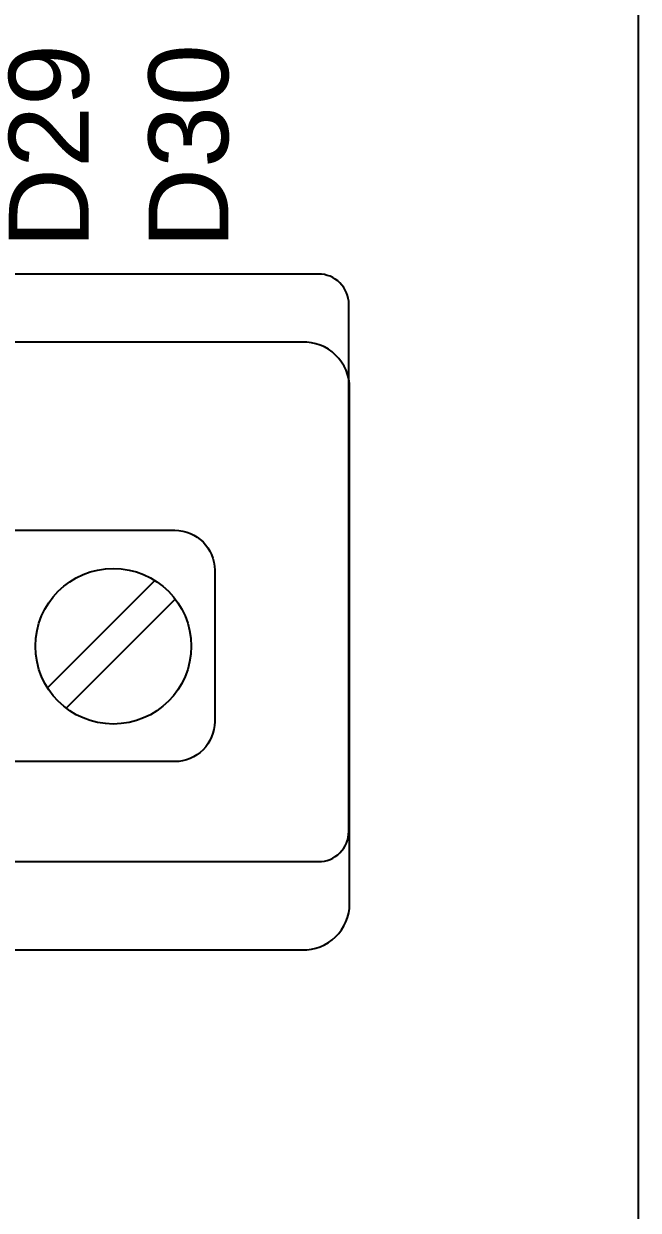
# Model space of a CAD drawing. Extents: x 1 to 23.8, y 0.2 to 17.
# Drawn here: x 22.394 to 23, y 3.187 to 4.358 of the extents above; entities that cross this region are included whole.
import ezdxf

# ---------------------------------------------------------------- set-up
doc = ezdxf.new("R2010")
doc.units = 0
doc.header["$MEASUREMENT"] = 0
for name, color, linetype in [('3_02__9X__RTD', 7, 'CONTINUOUS'), ('3_03__91__RTD_TC', 7, 'CONTINUOUS'), ('4_01__0-__EMPTY', 7, 'CONTINUOUS'), ('4_02__71___3__AVI', 7, 'CONTINUOUS'), ('4_05__1-___4__DI__4__DO__S', 7, 'CONTINUOUS'), ('4_06__B-___4__DI__4__DO__F', 7, 'CONTINUOUS'), ('4_07__C-___4__DI__3__DO', 7, 'CONTINUOUS'), ('4_08__2X___8__DO__STD_FORM', 7, 'CONTINUOUS'), ('4_09__2A___8__DO__STD_FORM', 7, 'CONTINUOUS'), ('4_10__2B___8__DO__STD__6__', 7, 'CONTINUOUS'), ('4_11__2C___8__DO__STD__2__', 7, 'CONTINUOUS'), ('4_12__3-___8__DI', 7, 'CONTINUOUS'), ('4_13__D-___14__DI', 7, 'CONTINUOUS'), ('4_14__5-___8__AI', 7, 'CONTINUOUS'), ('4_15__6-___4__AI__4__AO', 7, 'CONTINUOUS'), ('6_00_____DWG', 7, 'CONTINUOUS')]:
    doc.layers.add(name, color=color, linetype=linetype)
doc.styles.add('ARIAL', font='arial.ttf')

msp = doc.modelspace()

# ---------------------------------------------------------------- linework, layer by layer
at = {"layer": '4_01__0-__EMPTY'}
msp.add_lwpolyline([(21.0619, 3.531), (22.0271, 3.531, 0.414214), (22.057, 3.5608), (22.057, 3.576), (22.297, 3.576), (22.297, 3.5608, 0.414214), (22.3269, 3.531), (22.6846, 3.531, 0.414973), (22.7145, 3.5608), (22.7145, 4.0811, 0.414973), (22.6846, 4.111), (22.3269, 4.111, 0.414214), (22.297, 4.0811), (22.297, 4.066), (22.057, 4.066), (22.057, 4.0811, 0.414214), (22.0271, 4.111), (21.0619, 4.111, 0.414214)], format="xyb", dxfattribs=at)
at = {"layer": '4_02__71___3__AVI'}
msp.add_lwpolyline([(21.03, 3.444), (22.0369, 3.444), (22.0369, 3.444), (22.0369, 3.5082), (22.2912, 3.5082), (22.2912, 3.444), (22.6685, 3.444, 0.423291), (22.7153, 3.4894), (22.7153, 3.9984), (22.7153, 3.9984, 0.423291), (22.6685, 4.0439), (22.2912, 4.0439), (22.2912, 3.9796), (22.0369, 3.9796), (22.0369, 4.0439), (22.0369, 4.0439), (21.03, 4.0439)], format="xyb", dxfattribs=at)
at = {"layer": '4_05__1-___4__DI__4__DO__S'}
msp.add_lwpolyline([(22.3822, 3.8581), (22.5429, 3.8581, -0.414169), (22.5822, 3.8187), (22.5822, 3.6691, -0.414258), (22.5429, 3.6298), (22.3822, 3.6298)], format="xyb", dxfattribs=at)
for points in [[(22.4174, 3.7026), (22.5233, 3.8085)], [(22.4357, 3.6825), (22.5433, 3.7901)]]:
    msp.add_lwpolyline(points, dxfattribs=at)
msp.add_circle((22.4822, 3.7436), 0.0768, dxfattribs=at)
at = {"layer": '4_06__B-___4__DI__4__DO__F'}
msp.add_lwpolyline([(22.3822, 3.8581), (22.5429, 3.8581, -0.414169), (22.5822, 3.8187), (22.5822, 3.6691, -0.414258), (22.5429, 3.6298), (22.3822, 3.6298)], format="xyb", dxfattribs=at)
for points in [[(22.4174, 3.7026), (22.5233, 3.8085)], [(22.4357, 3.6825), (22.5433, 3.7901)]]:
    msp.add_lwpolyline(points, dxfattribs=at)
msp.add_circle((22.4822, 3.7436), 0.0768, dxfattribs=at)
at = {"layer": '4_07__C-___4__DI__3__DO'}
msp.add_lwpolyline([(22.3822, 3.8581), (22.5429, 3.8581, -0.414169), (22.5822, 3.8187), (22.5822, 3.6691, -0.414258), (22.5429, 3.6298), (22.3822, 3.6298)], format="xyb", dxfattribs=at)
for points in [[(22.4174, 3.7026), (22.5233, 3.8085)], [(22.4357, 3.6825), (22.5433, 3.7901)]]:
    msp.add_lwpolyline(points, dxfattribs=at)
msp.add_circle((22.4822, 3.7436), 0.0768, dxfattribs=at)
at = {"layer": '4_08__2X___8__DO__STD_FORM'}
msp.add_lwpolyline([(22.3822, 3.8581), (22.5429, 3.8581, -0.414169), (22.5822, 3.8187), (22.5822, 3.6691, -0.414258), (22.5429, 3.6298), (22.3822, 3.6298)], format="xyb", dxfattribs=at)
for points in [[(22.4174, 3.7026), (22.5233, 3.8085)], [(22.4357, 3.6825), (22.5433, 3.7901)]]:
    msp.add_lwpolyline(points, dxfattribs=at)
msp.add_circle((22.4822, 3.7436), 0.0768, dxfattribs=at)
at = {"layer": '4_09__2A___8__DO__STD_FORM'}
msp.add_lwpolyline([(22.3822, 3.8581), (22.5429, 3.8581, -0.414169), (22.5822, 3.8187), (22.5822, 3.6691, -0.414258), (22.5429, 3.6298), (22.3822, 3.6298)], format="xyb", dxfattribs=at)
for points in [[(22.4174, 3.7026), (22.5233, 3.8085)], [(22.4357, 3.6825), (22.5433, 3.7901)]]:
    msp.add_lwpolyline(points, dxfattribs=at)
msp.add_circle((22.4822, 3.7436), 0.0768, dxfattribs=at)
at = {"layer": '4_10__2B___8__DO__STD__6__'}
msp.add_lwpolyline([(22.3822, 3.8581), (22.5429, 3.8581, -0.414169), (22.5822, 3.8187), (22.5822, 3.6691, -0.414258), (22.5429, 3.6298), (22.3822, 3.6298)], format="xyb", dxfattribs=at)
for points in [[(22.4174, 3.7026), (22.5233, 3.8085)], [(22.4357, 3.6825), (22.5433, 3.7901)]]:
    msp.add_lwpolyline(points, dxfattribs=at)
msp.add_circle((22.4822, 3.7436), 0.0768, dxfattribs=at)
at = {"layer": '4_11__2C___8__DO__STD__2__'}
msp.add_lwpolyline([(22.3822, 3.8581), (22.5429, 3.8581, -0.414169), (22.5822, 3.8187), (22.5822, 3.6691, -0.414258), (22.5429, 3.6298), (22.3822, 3.6298)], format="xyb", dxfattribs=at)
for points in [[(22.4174, 3.7026), (22.5233, 3.8085)], [(22.4357, 3.6825), (22.5433, 3.7901)]]:
    msp.add_lwpolyline(points, dxfattribs=at)
msp.add_circle((22.4822, 3.7436), 0.0768, dxfattribs=at)
at = {"layer": '4_12__3-___8__DI'}
msp.add_lwpolyline([(22.3822, 3.8581), (22.5429, 3.8581, -0.414169), (22.5822, 3.8187), (22.5822, 3.6691, -0.414258), (22.5429, 3.6298), (22.3822, 3.6298)], format="xyb", dxfattribs=at)
for points in [[(22.4174, 3.7026), (22.5233, 3.8085)], [(22.4357, 3.6825), (22.5433, 3.7901)]]:
    msp.add_lwpolyline(points, dxfattribs=at)
msp.add_circle((22.4822, 3.7436), 0.0768, dxfattribs=at)
at = {"layer": '4_13__D-___14__DI'}
msp.add_lwpolyline([(22.3822, 3.8581), (22.5429, 3.8581, -0.414169), (22.5822, 3.8187), (22.5822, 3.6691, -0.414258), (22.5429, 3.6298), (22.3822, 3.6298)], format="xyb", dxfattribs=at)
for points in [[(22.4174, 3.7026), (22.5233, 3.8085)], [(22.4357, 3.6825), (22.5433, 3.7901)]]:
    msp.add_lwpolyline(points, dxfattribs=at)
msp.add_circle((22.4822, 3.7436), 0.0768, dxfattribs=at)
at = {"layer": '4_14__5-___8__AI'}
msp.add_lwpolyline([(22.3822, 3.8581), (22.5429, 3.8581, -0.414169), (22.5822, 3.8187), (22.5822, 3.6691, -0.414258), (22.5429, 3.6298), (22.3822, 3.6298)], format="xyb", dxfattribs=at)
for points in [[(22.4174, 3.7026), (22.5233, 3.8085)], [(22.4357, 3.6825), (22.5433, 3.7901)]]:
    msp.add_lwpolyline(points, dxfattribs=at)
msp.add_circle((22.4822, 3.7436), 0.0768, dxfattribs=at)
at = {"layer": '4_15__6-___4__AI__4__AO'}
msp.add_lwpolyline([(22.3822, 3.8581), (22.5429, 3.8581, -0.414169), (22.5822, 3.8187), (22.5822, 3.6691, -0.414258), (22.5429, 3.6298), (22.3822, 3.6298)], format="xyb", dxfattribs=at)
for points in [[(22.4174, 3.7026), (22.5233, 3.8085)], [(22.4357, 3.6825), (22.5433, 3.7901)]]:
    msp.add_lwpolyline(points, dxfattribs=at)
msp.add_circle((22.4822, 3.7436), 0.0768, dxfattribs=at)
at = {"layer": '6_00_____DWG'}
msp.add_lwpolyline([(17.9705, 8.8523), (22.6358, 8.8523, -0.414214), (22.7146, 8.7735), (22.7146, 8.685, 0.414214), (22.8327, 8.5669), (22.9213, 8.5669, -0.414213), (23, 8.4881), (23, 1.933, -0.414213), (22.9213, 1.8543), (22.8327, 1.8543, 0.414213), (22.7146, 1.7361), (22.7146, 1.6476, -0.414213), (22.6358, 1.5688, -0.000001), (17.9705, 1.5688, -0.414214), (17.8917, 1.6476), (17.8917, 1.7361, 0.414214), (17.7736, 1.8543), (17.685, 1.8543, -0.414214), (17.6063, 1.933), (17.6063, 8.4881, -0.414213), (17.685, 8.5669), (17.7736, 8.5669, 0.414213), (17.8917, 8.685), (17.8917, 8.7735, -0.414213)], format="xyb", close=True, dxfattribs=at)

# ---------------------------------------------------------------- texts
at = {"layer": '3_02__9X__RTD', "style": 'ARIAL'}
for s, p in [('D30', (22.5956, 4.1364)), ('D29', (22.4578, 4.1364))]:
    msp.add_text(s, height=0.07867, rotation=90, dxfattribs=at).set_placement(p)
at = {"layer": '3_03__91__RTD_TC', "style": 'ARIAL'}
for s, p in [('D30', (22.5956, 4.1364)), ('D29', (22.4578, 4.1364))]:
    msp.add_text(s, height=0.07867, rotation=90, dxfattribs=at).set_placement(p)

doc.saveas('drawing.dxf')
